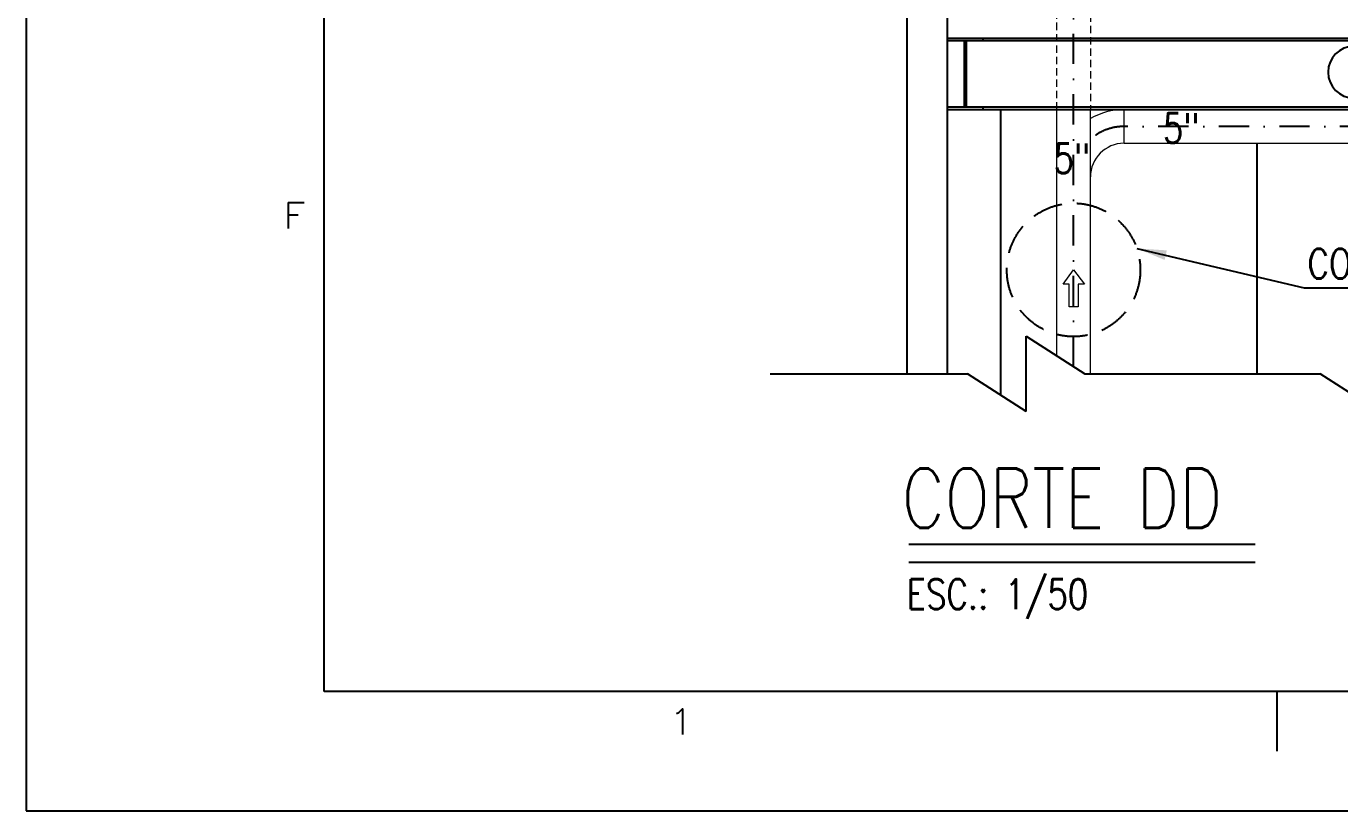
# Model space of a CAD drawing. Header units: millimetres. Extents: x -312439 to 477422, y -331570 to 212570.
# Drawn here: x 337892 to 343406, y 182870 to 186164 of the extents above; entities that cross this region are included whole.
import ezdxf
from ezdxf.enums import TextEntityAlignment as Align

# ---------------------------------------------------------------- set-up
doc = ezdxf.new("R2010")
doc.units = ezdxf.units.MM
doc.linetypes.add('DASHDOT', pattern=[25.4, 12.7, -6.35, 0, -6.35])
doc.linetypes.add('HIDDEN', pattern=[9.525, 6.35, -3.175])
for name, color, linetype in [('1', 7, 'Continuous'), ('2', 2, 'Continuous'), ('4', 4, 'Continuous'), ('ARCONDTEXTO', 4, 'Continuous'), ('FORMATO A1', 1, 'Continuous'), ('TEXTO FORMATO', 4, 'Continuous')]:
    doc.layers.add(name, color=color, linetype=linetype)
doc.styles.add('ROMAND', font='ROMAND.SHX')
doc.styles.add('ROMANS', font='romans.shx', dxfattribs={"height": 187.5})
doc.dimstyles.new('1-50 (MILIMETRO)', dxfattribs={"dimscale": 0, "dimtxt": 125, "dimasz": 125, "dimexe": 100, "dimexo": 100, "dimgap": 50, "dimtad": 0, "dimdec": 0, "dimzin": 0, "dimdsep": 46, "dimtxsty": 'ROMAND', "dimcen": -390, "dimclrd": 1, "dimclre": 1, "dimclrt": 3, "dimadec": 0, "dimazin": 0, "dimtfac": 1, "dimtdec": 0, "dimtix": 1, "dimtmove": 2, "dimatfit": 2, "dimfxl": 1, "dimtvp": 1, "dimtolj": 1, "dimtzin": 0, "dimarcsym": 0})

# ---------------------------------------------------------------- blocks, each defined once
blk = doc.blocks.new('A$C2D342850')
at = {"layer": 'FORMATO A1', "color": 1, "linetype": 'Continuous'}
for p, q in [((0, 0), (0, -59400)), ((2199.27, -54293.44), (2199.27, -54510)), ((2199.27, -54293.44), (2333.33, -54293.44)), ((2199.27, -54396.56), (2281.77, -54396.56)), ((10500, -58400), (10500, -58900)), ((0, -59400), (84100, -59400))]:
    blk.add_line(p, q, dxfattribs=at)
at = {"layer": 'FORMATO A1', "color": 2, "linetype": 'Continuous'}
for p, q in [((2500, -58400), (2500, -1000)), ((83100, -58400), (2500, -58400))]:
    blk.add_line(p, q, dxfattribs=at)
at = {"layer": 'FORMATO A1', "color": 1, "linetype": 'Continuous'}
blk.add_lwpolyline([(5458.74, -58584.69), (5479.36, -58574.37), (5510.3, -58543.44), (5510.3, -58760)], dxfattribs=at)

msp = doc.modelspace()

# ---------------------------------------------------------------- linework, layer by layer
at = {"color": 1, "linetype": 'Continuous', "extrusion": (0, 1, 0)}
for p, q in [((341588.512, 189743.123, 0), (341588.512, 184704.679, 0)), ((341758.512, 184704.679, 0), (341758.512, 189743.123, 0)), ((341758.512, 186113.897, 0), (352378.512, 186113.897, 0)), ((341828.512, 186103.897, 0), (341828.512, 185823.897, 0)), ((341838.512, 185823.897, 0), (341838.512, 186103.897, 0)), ((341908.512, 186103.897, 0), (341908.512, 186113.897, 0)), ((352378.512, 185823.897, 0), (341758.512, 185823.897, 0)), ((341908.512, 185813.897, 0), (341908.512, 185823.897, 0)), ((341983.229, 184614.484, 0), (341983.229, 185813.897, 0)), ((343058.512, 184704.679, 0), (343058.512, 185672.597, 0))]:
    msp.add_line(p, q, dxfattribs=at)
at = {"color": 6, "linetype": 'DASHDOT', "ltscale": 10, "extrusion": (0, 1, 0)}
msp.add_line((342288.512, 184734.976, 0), (342288.512, 186629.651, 0), dxfattribs=at)
at = {"color": 1, "linetype": 'HIDDEN', "lineweight": 0, "ltscale": 5}
for p, q in [((342217.862, 185813.897, 0), (342217.862, 186213.897, 0)), ((342359.162, 186213.897, 0), (342359.162, 185813.897, 0))]:
    msp.add_line(p, q, dxfattribs=at)
at = {"color": 1, "linetype": 'Continuous', "extrusion": (-1.30866e-18, -6.9466e-33, -1)}
for p, q in [((341758.512, 186103.897, 0), (352378.512, 186103.897, 0)), ((341758.512, 185813.897, 0), (352378.512, 185813.897, 0))]:
    msp.add_line(p, q, dxfattribs=at)
at = {"color": 5, "linetype": 'Continuous', "lineweight": 0, "extrusion": (0, 1, 0)}
for p, q in [((341758.512, 185813.897, 0), (352378.512, 185813.897, 0)), ((342217.862, 184780.487, 0), (342217.862, 185813.897, 0)), ((342359.162, 184704.679, 0), (342359.162, 185813.897, 0)), ((342500.462, 185672.597, 0), (342500.462, 185813.897, 0)), ((342500.462, 185672.597, 0), (350139.903, 185672.597, 0))]:
    msp.add_line(p, q, dxfattribs=at)
at = {"color": 6, "linetype": 'DASHDOT', "ltscale": 10}
msp.add_line((350139.903, 185743.247, 0), (342500.462, 185743.247, 0), dxfattribs=at)
at = {"color": 1, "linetype": 'Continuous', "lineweight": 0}
for p, q in [((342244.658, 185080.803, 0), (342288.512, 185140.881, 0)), ((342288.512, 185140.881, 0), (342334.812, 185080.803, 0)), ((342269.335, 185080.803, 0), (342244.658, 185080.803, 0)), ((342269.335, 184985.484, 0), (342269.335, 185080.803, 0)), ((342307.69, 185080.803, 0), (342307.69, 184985.484, 0)), ((342334.812, 185080.803, 0), (342307.69, 185080.803, 0)), ((342307.69, 184985.484, 0), (342269.335, 184985.484, 0))]:
    msp.add_line(p, q, dxfattribs=at)
at = {"color": 2}
for p, q in [((342089.379, 184546.105, 0), (342089.379, 184863.253, 0)), ((342089.379, 184863.253, 0), (342335.544, 184704.679, 0)), ((341014.98, 184704.679, 0), (341843.213, 184704.679, 0)), ((342089.379, 184546.105, 0), (341843.213, 184704.679, 0)), ((342335.544, 184704.679, 0), (343324.283, 184704.679, 0)), ((343570.449, 184546.105, 0), (343324.283, 184704.679, 0))]:
    msp.add_line(p, q, dxfattribs=at)
at = {"color": 1, "linetype": 'HIDDEN', "ltscale": 20}
msp.add_circle((342288.512, 185140.881, 0), 280.061, dxfattribs=at)
at = {"color": 1}
msp.add_arc((343465.292, 185971.25, 0), 108.703, 90, 270, dxfattribs=at)
at = {"color": 5, "linetype": 'Continuous', "lineweight": 0}
for radius, end in [(282.6, 120), (141.3, 180)]:
    msp.add_arc((342500.462, 185531.297, 0), radius, 90, end, dxfattribs=at)
at = {"color": 6, "linetype": 'DASHDOT', "ltscale": 10}
msp.add_arc((342500.462, 185531.297, 0), 211.95, 90, 131.810315, dxfattribs=at)
at = {"layer": '1', "color": 1}
msp.add_line((341597.543, 183914.116, 0), (343050.048, 183914.116, 0), dxfattribs=at)
at = {"layer": '2', "color": 2}
msp.add_line((341597.543, 183989.116, 0), (343050.048, 183989.116, 0), dxfattribs=at)
at = {"layer": 'FORMATO A1', "color": 2, "linetype": 'Continuous'}
msp.add_line((379442.032, 183370.393, 0), (339142.032, 183370.393, 0), dxfattribs=at)
at = {"layer": 'FORMATO A1', "color": 1, "linetype": 'Continuous'}
msp.add_line((337892.032, 182870.393, 0), (379942.032, 182870.393, 0), dxfattribs=at)

# ---------------------------------------------------------------- block references
at = {"layer": 'FORMATO A1', "xscale": 0.5, "yscale": 0.5, "zscale": 0.5}
msp.add_blockref('A$C2D342850', (337892.032, 212570.393, 0), dxfattribs=at)

# ---------------------------------------------------------------- texts
at = {"layer": '2', "color": 2, "style": 'ROMANS', "width": 0.8}
msp.add_text('CORTE DD', height=250, dxfattribs=at).set_placement((341567.029, 184182.817, 0), align=Align.MIDDLE_LEFT)
at = {"layer": '4', "color": 4, "style": 'ROMANS', "width": 0.8}
msp.add_text('ESC.: 1/50', height=125, dxfattribs=at).set_placement((341587.543, 183779.759, 0), align=Align.MIDDLE_LEFT)
at = {"layer": 'ARCONDTEXTO', "linetype": 'Continuous', "lineweight": -3, "style": 'ROMANS', "width": 0.8}
for s, p in [('5"', (342663.624, 185673.88, 0)), ('5"', (342204.759, 185546.806, 0)), ('CONECTA NA TUBULAÇÃO', (343270.854, 185104.264, 0))]:
    msp.add_text(s, height=125, dxfattribs=at).set_placement(p)

# ---------------------------------------------------------------- leaders
at = {"layer": 'TEXTO FORMATO'}
msp.add_leader([(342553.495, 185231.534, 0), (343256.901, 185066.37, 0), (345171.072, 185066.37, 0)], dimstyle='1-50 (MILIMETRO)', override={"dimscale": 1}, dxfattribs=at)

doc.saveas('drawing.dxf')
